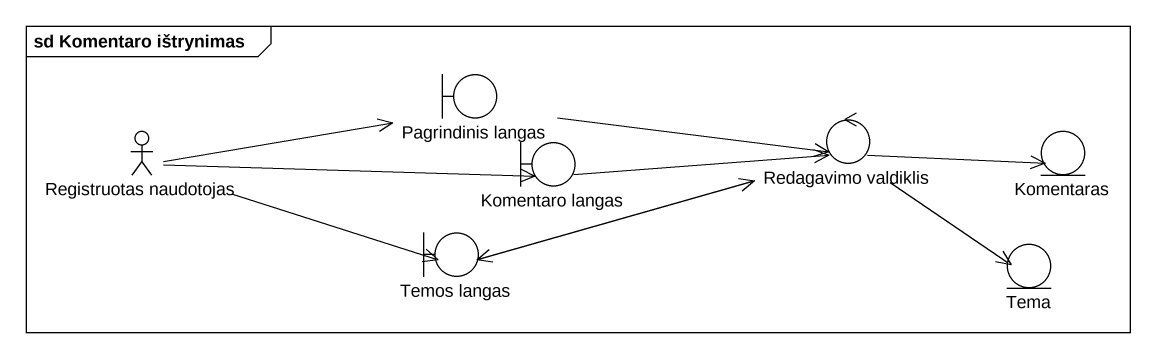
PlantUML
@startuml
mainframe sd Komentaro ištrynimas
boundary "Pagrindinis langas" as Pagrindinis_langas
control "Redagavimo valdiklis" as Redagavimo_valdiklis
actor "Registruotas naudotojas" as Registruotas_naudotojas
boundary "Komentaro langas" as Komentaro_langas
entity Komentaras
boundary "Temos langas" as Temos_langas
entity Tema
Pagrindinis_langas -right-> Redagavimo_valdiklis
Redagavimo_valdiklis -right-> Komentaras
Redagavimo_valdiklis -left-> Temos_langas
Redagavimo_valdiklis --> Tema
Registruotas_naudotojas -right-> Pagrindinis_langas
Registruotas_naudotojas -right-> Komentaro_langas
Registruotas_naudotojas -right-> Temos_langas
Komentaro_langas -right-> Redagavimo_valdiklis
Temos_langas -right-> Redagavimo_valdiklis
@enduml
